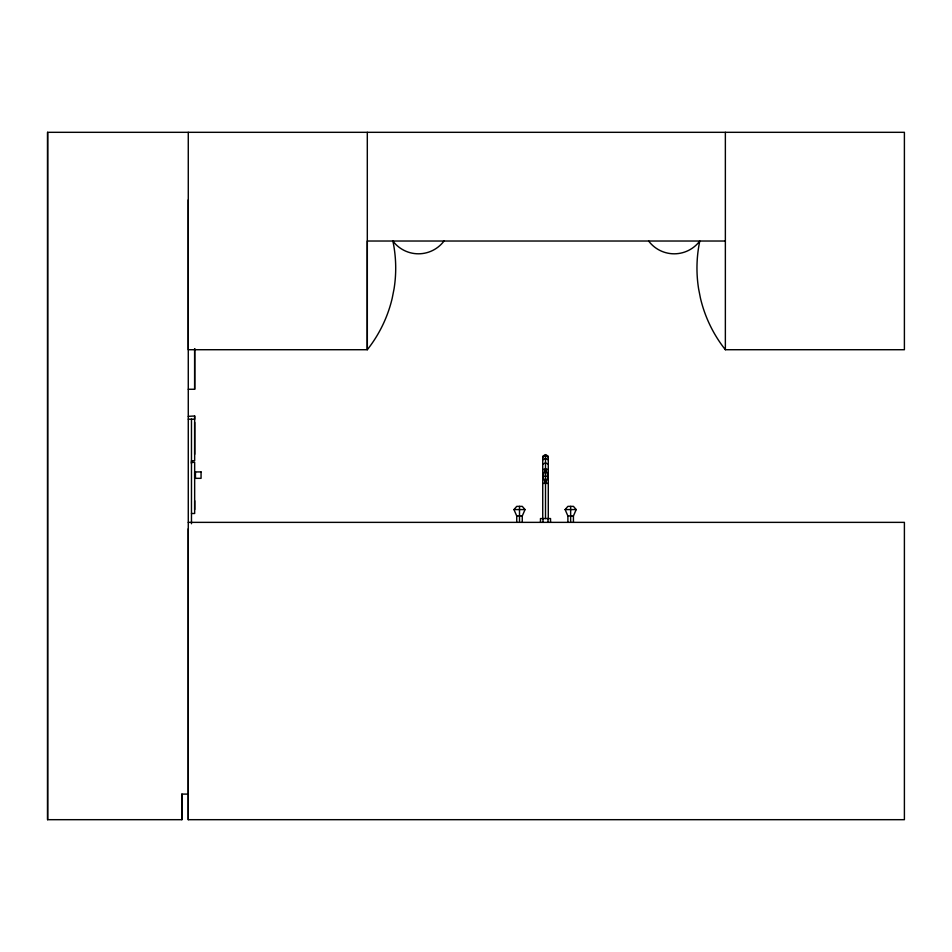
<?xml version="1.0" encoding="UTF-8"?>
<svg xmlns="http://www.w3.org/2000/svg" width="952" height="952" viewBox="0 0 952 952"><rect width="100%" height="100%" fill="white"/><g stroke="black" fill="none" stroke-linecap="round" stroke-linejoin="round"><path stroke-width="1.43" d="M188.27 794.099L181.88 794.099L181.88 819.684L47.6 819.684L47.6 132.316L904.4 132.316L904.4 349.717L725.364 349.717A131.435 131.435 0 0 1 700.458 298.214L698.601 288.789A131.435 131.435 0 0 1 699.791 241.023A31.975 31.975 0 0 1 648.633 241.023M188.27 522.362L904.4 522.362L904.4 819.684L188.27 819.684L188.27 199.837M188.27 416.345L194.66 415.988L194.66 419.189L188.27 419.189M191.471 523.731L191.471 419.189M194.66 415.988L194.66 460.744L191.471 460.744L191.471 463.6M194.66 389.261L194.66 348.67L194.66 389.261L188.27 389.261M542.735 469.681L545.508 468.872L548.281 476.25L545.508 483.378L542.735 476.25L545.508 468.872L548.281 469.681M522.267 522.362L522.267 515.96L525.04 509.57L522.267 506.369L516.734 506.369L513.961 509.57L516.734 515.96L516.734 522.362M573.425 522.362L573.425 515.96L576.198 509.57L573.425 506.369L567.892 506.369L565.119 509.57L567.892 515.96L567.892 522.362M548.281 518.543L548.281 456.21L545.508 454.604L542.735 456.21L542.735 518.543M542.735 457.115L545.508 455.568L548.281 457.115M542.735 459.792L545.508 458.412L548.281 459.792M542.735 464.076L545.508 462.946L548.281 464.076M542.735 476.25L548.281 476.25M725.364 241.023L367.305 241.023L367.305 349.717L188.27 349.717L188.27 132.316M191.471 462.351L194.66 462.351L194.66 513.497L191.471 513.497M542.735 483.378L548.281 483.378M513.961 509.57L525.04 509.57M565.119 509.57L576.198 509.57M516.734 515.96L522.267 515.96M567.892 515.96L573.425 515.96M725.364 132.316L725.364 349.717M570.653 506.369L570.653 522.362M550.542 522.362L550.542 518.543L540.474 518.543L540.474 522.362M548.019 518.543L548.019 522.362M545.508 454.604L545.508 518.543M542.997 518.543L542.997 522.362M519.506 506.369L519.506 522.362M367.305 132.316L367.305 349.717A131.435 131.435 0 0 0 392.212 298.214L394.068 288.789A131.435 131.435 0 0 0 392.878 241.023A31.975 31.975 0 0 0 444.025 241.023M195.457 471.93L195.457 478.332M194.66 422.379L194.66 454.354M194.66 500.704L194.66 509.606M188.27 528.753L188.27 819.684M181.88 794.099L181.88 819.684M47.6 132.316L47.6 819.684M201.062 471.93L194.66 471.93L194.66 478.332L201.062 478.332L201.062 471.93"/></g></svg>
